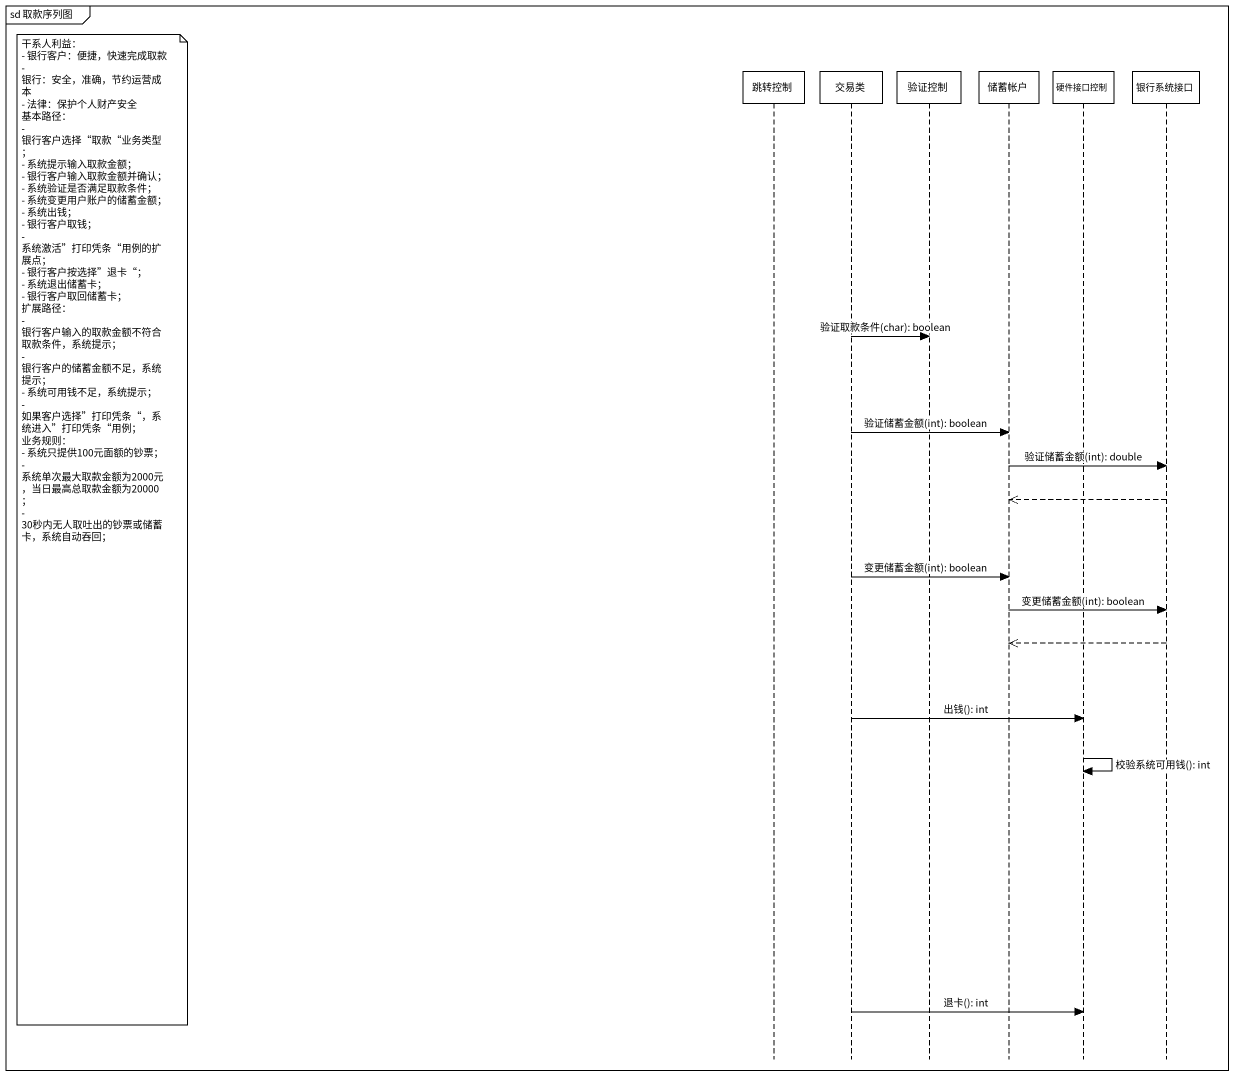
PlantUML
@startuml
mainframe sd 取款序列图
hide footbox
participant 跳转控制
participant 交易类
participant 验证控制
participant 储蓄帐户
participant 硬件接口控制
participant 银行系统接口

交易类 -> 验证控制 : 验证取款条件(char): boolean
交易类 -> 储蓄帐户 : 验证储蓄金额(int): boolean
储蓄帐户 -> 银行系统接口 : 验证储蓄金额(int): double
银行系统接口 -->> 储蓄帐户
note left of 跳转控制
  干系人利益：
  - 银行客户：便捷，快速完成取款
  - 银行：安全，准确，节约运营成本
  - 法律：保护个人财产安全
  基本路径：
  - 银行客户选择“取款“业务类型；
  - 系统提示输入取款金额；
  - 银行客户输入取款金额并确认；
  - 系统验证是否满足取款条件；
  - 系统变更用户账户的储蓄金额；
  - 系统出钱；
  - 银行客户取钱；
  - 系统激活”打印凭条“用例的扩展点；
  - 银行客户按选择”退卡“；
  - 系统退出储蓄卡；
  - 银行客户取回储蓄卡；
  扩展路径：
  - 银行客户输入的取款金额不符合取款条件，系统提示；
  - 银行客户的储蓄金额不足，系统提示；
  - 系统可用钱不足，系统提示；
  - 如果客户选择”打印凭条“，系统进入”打印凭条“用例；
  业务规则：
  - 系统只提供100元面额的钞票；
  - 系统单次最大取款金额为2000元，当日最高总取款金额为20000；
  - 30秒内无人取吐出的钞票或储蓄卡，系统自动吞回；
end note
交易类 -> 储蓄帐户 : 变更储蓄金额(int): boolean
储蓄帐户 -> 银行系统接口 : 变更储蓄金额(int): boolean
银行系统接口 -->> 储蓄帐户
交易类 -> 硬件接口控制 : 出钱(): int
硬件接口控制 -> 硬件接口控制 : 校验系统可用钱(): int
交易类 -> 硬件接口控制 : 退卡(): int
@enduml
